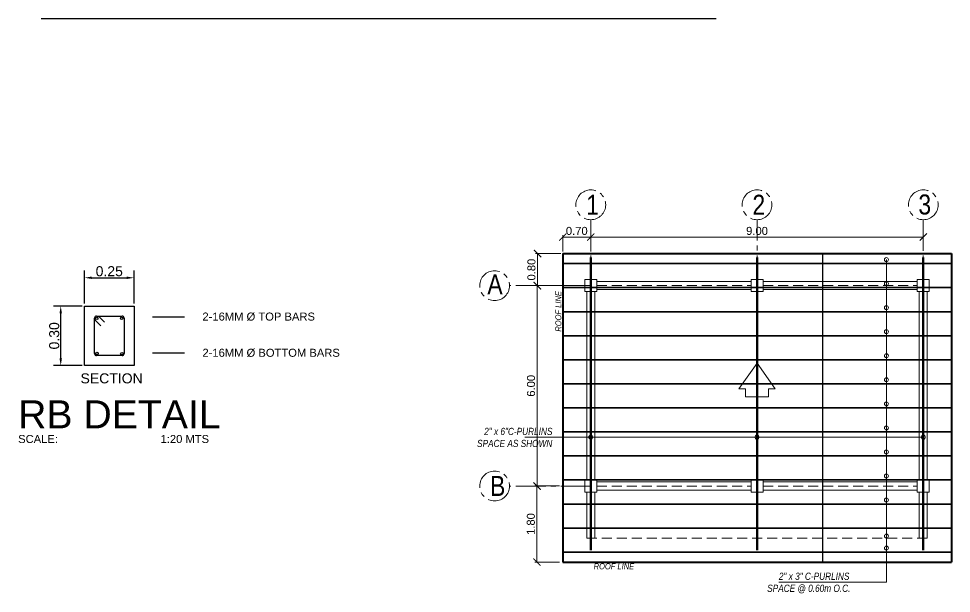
# Model space of a CAD drawing. Header units: metres. Extents: x -460 to 31334, y -1777 to 24987.
# Drawn here: x 204.02 to 227.3, y -796.24 to -781.89 of the extents above; entities that cross this region are included whole.
import ezdxf
from ezdxf import colors
from ezdxf.entities.mleader import LeaderData, LeaderLine
from ezdxf.math import Vec2, Vec3

# ---------------------------------------------------------------- set-up
doc = ezdxf.new("R2010")
doc.units = ezdxf.units.M
doc.header["$MEASUREMENT"] = 0
doc.linetypes.add('CENTER2', pattern=[1.125, 0.75, -0.125, 0.125, -0.125])
doc.linetypes.add('DASHED2', pattern=[0.375, 0.25, -0.125])
doc.layers.get('Defpoints').update_dxf_attribs({"color": 2})
doc.layers.add('01 FURNITURE', color=8, linetype='Continuous')
doc.layers.add('Anno_Flr. Level', color=1, linetype='Continuous')
for name, color, linetype, lineweight in [('Arch_Door', 1, 'Continuous', 18), ('COLUMNS', 5, 'Continuous', 25), ('DIM', 8, 'Continuous', 5), ('dim.', 10, 'Continuous', 15)]:
    doc.layers.add(name, color=color, linetype=linetype, lineweight=lineweight)
doc.styles.add('20', font='arial.ttf', dxfattribs={"height": 0.06})
doc.styles.add('AN100', font='ARIALN.TTF', dxfattribs={"height": 0.25})
doc.styles.get("Standard").update_dxf_attribs({"font": 'arial.ttf'})
doc.dimstyles.new('D20', dxfattribs={"dimtxt": 0.25, "dimasz": 0.18, "dimexe": 0.18, "dimexo": 0.0625, "dimgap": 0.034, "dimtad": 1, "dimlfac": 0.2, "dimzin": 0, "dimdsep": 46, "dimtxsty": 'Standard', "dimcen": 0.09, "dimadec": 0, "dimazin": 0, "dimtfac": 1, "dimtofl": 0, "dimtmove": 0, "dimatfit": 3, "dimfxl": 1, "dimtolj": 1, "dimtzin": 0, "dimarcsym": 0})
doc.dimstyles.new('elev', dxfattribs={"dimtxt": 0.2, "dimasz": 0.18, "dimexe": 0.05, "dimexo": 0.05, "dimgap": 0.05, "dimtad": 1, "dimzin": 0, "dimdsep": 46, "dimtxsty": 'Standard', "dimblk": 'ARCHTICK', "dimcen": 0.025, "dimclrd": 256, "dimclre": 256, "dimadec": 0, "dimazin": 0, "dimtfac": 1, "dimtix": 1, "dimtofl": 0, "dimtmove": 0, "dimatfit": 3, "dimldrblk": 'ARCHTICK', "dimfxl": 0.1, "dimtolj": 1, "dimtzin": 0, "dimlwd": -1, "dimlwe": -1, "dimarcsym": 0})

# ---------------------------------------------------------------- blocks, each defined once
blk = doc.blocks.new('_None')
blk = doc.blocks.new('*D571')
at = {"color": 0, "lineweight": -2, "transparency": 16777216}
for p, q in [((205.598, -789.066), (204.887, -789.066)), ((205.067, -790.374), (205.067, -789.246)), ((205.598, -790.554), (204.887, -790.554))]:
    blk.add_line(p, q, dxfattribs=at)
at = {"color": 0, "transparency": 16777216}
for points in [[(205.037, -789.246), (205.097, -789.246), (205.067, -789.066)], [(205.037, -790.374), (205.097, -790.374), (205.067, -790.554)]]:
    blk.add_solid(points, dxfattribs=at)
at = {"layer": 'Defpoints', "color": 0, "transparency": 16777216}
for p in [(205.067, -789.066), (205.661, -789.066), (205.661, -790.554)]:
    blk.add_point(p, dxfattribs=at)
at = {"color": 0, "transparency": 16777216, "insert": (204.905, -789.81), "char_height": 0.25, "attachment_point": 5, "rotation": 90}
blk.add_mtext('\\A1;0.30', dxfattribs=at)
blk = doc.blocks.new('*D572')
at = {"color": 0, "lineweight": -2, "transparency": 16777216}
for p, q in [((205.661, -789.004), (205.661, -788.181)), ((206.896, -789.004), (206.896, -788.181)), ((205.841, -788.361), (206.716, -788.361))]:
    blk.add_line(p, q, dxfattribs=at)
at = {"color": 0, "transparency": 16777216}
for points in [[(205.841, -788.331), (205.841, -788.391), (205.661, -788.361)], [(206.716, -788.331), (206.716, -788.391), (206.896, -788.361)]]:
    blk.add_solid(points, dxfattribs=at)
at = {"layer": 'Defpoints', "color": 0, "transparency": 16777216}
for p in [(206.896, -788.361), (205.661, -789.066), (206.896, -789.066)]:
    blk.add_point(p, dxfattribs=at)
at = {"color": 0, "transparency": 16777216, "insert": (206.278, -788.199), "char_height": 0.25, "attachment_point": 5}
blk.add_mtext('\\A1;0.25', dxfattribs=at)
blk = doc.blocks.new('_ArchTick')
at = {"color": 0, "linetype": 'ByBlock', "const_width": 0.15}
blk.add_lwpolyline([(-0.5, -0.5), (0.5, 0.5)], dxfattribs=at)
blk = doc.blocks.new('*D613')
at = {"layer": 'Defpoints', "color": 0, "transparency": 16777216}
for p in [(218.298, -787.345), (217.598, -787.758), (218.298, -787.735)]:
    blk.add_point(p, dxfattribs=at)
at = {"layer": 'DIM', "transparency": 16777216}
for p, q in [((217.598, -787.708), (217.598, -787.295)), ((217.598, -787.345), (218.298, -787.345)), ((218.298, -787.685), (218.298, -787.295))]:
    blk.add_line(p, q, dxfattribs=at)
at = {"layer": 'DIM', "transparency": 16777216, "xscale": 0.18, "yscale": 0.18, "zscale": 0.18, "rotation": 180}
blk.add_blockref('_ArchTick', (217.598, -787.345), dxfattribs=at)
at = {"layer": 'DIM', "transparency": 16777216, "xscale": 0.18, "yscale": 0.18, "zscale": 0.18}
blk.add_blockref('_ArchTick', (218.298, -787.345), dxfattribs=at)
at = {"layer": 'DIM', "color": 0, "lineweight": 9, "transparency": 16777216, "insert": (217.948, -787.193), "char_height": 0.2, "attachment_point": 5}
blk.add_mtext('\\A1;0.70', dxfattribs=at)
blk = doc.blocks.new('*D614')
at = {"layer": 'Defpoints', "color": 0, "transparency": 16777216}
for p in [(226.598, -787.345), (218.298, -787.758), (226.598, -787.735)]:
    blk.add_point(p, dxfattribs=at)
at = {"layer": 'DIM', "transparency": 16777216}
for p, q in [((218.298, -787.708), (218.298, -787.295)), ((218.298, -787.345), (226.598, -787.345)), ((226.598, -787.685), (226.598, -787.295))]:
    blk.add_line(p, q, dxfattribs=at)
at = {"layer": 'DIM', "transparency": 16777216, "xscale": 0.18, "yscale": 0.18, "zscale": 0.18, "rotation": 180}
blk.add_blockref('_ArchTick', (218.298, -787.345), dxfattribs=at)
at = {"layer": 'DIM', "transparency": 16777216, "xscale": 0.18, "yscale": 0.18, "zscale": 0.18}
blk.add_blockref('_ArchTick', (226.598, -787.345), dxfattribs=at)
at = {"layer": 'DIM', "color": 0, "lineweight": 9, "transparency": 16777216, "insert": (222.448, -787.193), "char_height": 0.2, "attachment_point": 5}
blk.add_mtext('\\A1;9.00', dxfattribs=at)
blk = doc.blocks.new('*D615')
at = {"layer": 'Defpoints', "color": 0, "transparency": 16777216}
for p in [(216.969, -787.758), (217.598, -787.758), (217.598, -788.558)]:
    blk.add_point(p, dxfattribs=at)
at = {"layer": 'DIM', "transparency": 16777216}
for p, q in [((217.548, -787.758), (216.919, -787.758)), ((216.969, -788.558), (216.969, -787.758)), ((217.548, -788.558), (216.919, -788.558))]:
    blk.add_line(p, q, dxfattribs=at)
at = {"layer": 'DIM', "transparency": 16777216, "xscale": 0.18, "yscale": 0.18, "zscale": 0.18}
for p, rotation in [((216.969, -787.758), 90), ((216.969, -788.558), 270)]:
    blk.add_blockref('_ArchTick', p, dxfattribs=dict(at, rotation=rotation))
at = {"layer": 'DIM', "color": 0, "lineweight": 9, "transparency": 16777216, "insert": (216.817, -788.158), "char_height": 0.2, "attachment_point": 5, "rotation": 90}
blk.add_mtext('\\A1;0.80', dxfattribs=at)
blk = doc.blocks.new('*D616')
at = {"layer": 'Defpoints', "color": 0, "transparency": 16777216}
for p in [(217.569, -788.558), (216.959, -793.558), (217.569, -793.558)]:
    blk.add_point(p, dxfattribs=at)
at = {"layer": 'DIM', "transparency": 16777216}
for p, q in [((217.519, -788.558), (216.909, -788.558)), ((216.959, -788.558), (216.959, -793.558)), ((217.519, -793.558), (216.909, -793.558))]:
    blk.add_line(p, q, dxfattribs=at)
at = {"layer": 'DIM', "transparency": 16777216, "xscale": 0.18, "yscale": 0.18, "zscale": 0.18}
for p, rotation in [((216.959, -788.558), 90), ((216.959, -793.558), 270)]:
    blk.add_blockref('_ArchTick', p, dxfattribs=dict(at, rotation=rotation))
at = {"layer": 'DIM', "color": 0, "lineweight": 9, "transparency": 16777216, "insert": (216.807, -791.058), "char_height": 0.2, "attachment_point": 5, "rotation": 90}
blk.add_mtext('\\A1;6.00', dxfattribs=at)
blk = doc.blocks.new('*D617')
at = {"layer": 'Defpoints', "color": 0, "transparency": 16777216}
for p in [(217.569, -793.558), (216.954, -795.458), (217.569, -795.458)]:
    blk.add_point(p, dxfattribs=at)
at = {"layer": 'DIM', "transparency": 16777216}
for p, q in [((217.519, -793.558), (216.904, -793.558)), ((216.954, -793.558), (216.954, -795.458)), ((217.519, -795.458), (216.904, -795.458))]:
    blk.add_line(p, q, dxfattribs=at)
at = {"layer": 'DIM', "transparency": 16777216, "xscale": 0.18, "yscale": 0.18, "zscale": 0.18}
for p, rotation in [((216.954, -793.558), 90), ((216.954, -795.458), 270)]:
    blk.add_blockref('_ArchTick', p, dxfattribs=dict(at, rotation=rotation))
at = {"layer": 'DIM', "color": 0, "lineweight": 9, "transparency": 16777216, "insert": (216.802, -794.508), "char_height": 0.2, "attachment_point": 5, "rotation": 90}
blk.add_mtext('\\A1;1.80', dxfattribs=at)

msp = doc.modelspace()

# ---------------------------------------------------------------- linework, layer by layer
at = {"lineweight": 60}
for p, q in [((218.29836, -787.85817), (218.29836, -795.15817)), ((222.44836, -787.85817), (222.44836, -795.15817)), ((226.59836, -787.85817), (226.59836, -795.15817))]:
    msp.add_line(p, q, dxfattribs=at)
msp.add_line((224.0795, -787.75817), (224.0795, -795.45817))
at = {"color": 7}
for p, q in [((205.91052, -790.25363), (205.91052, -789.36617)), ((205.91052, -789.40005), (206.06971, -789.55924)), ((205.96052, -789.31617), (206.59638, -789.31617)), ((206.00709, -789.31617), (206.159, -789.46807)), ((206.64638, -789.36617), (206.64638, -790.25363)), ((206.59638, -790.30363), (205.96052, -790.30363))]:
    msp.add_line(p, q, dxfattribs=at)
msp.add_lwpolyline([(204.57598, -781.89486), (221.42659, -781.89486)])
for centre in [(205.96748, -789.37082), (206.58649, -789.37355), (205.97188, -790.25129), (206.5927, -790.25431)]:
    msp.add_circle(centre, 0.03, dxfattribs=at)
for centre, start, end in [((205.96052, -789.36617), 90, 180), ((206.59638, -789.36617), 0, 90), ((205.96052, -790.25363), 180, 270), ((206.59638, -790.25363), 270, 0)]:
    msp.add_arc(centre, 0.05, start, end, dxfattribs=at)
at = {"layer": '01 FURNITURE', "color": 18, "linetype": 'CENTER2', "lineweight": 9, "true_color": 0x000000}
for p, q in [((218.29836, -788.55817), (218.29836, -786.91269)), ((222.44836, -788.55817), (222.44836, -786.91269)), ((226.59836, -788.55817), (226.59836, -786.91269))]:
    msp.add_line(p, q, dxfattribs=at)
at = {"layer": '01 FURNITURE', "color": 1, "lineweight": 40}
for p, q in [((217.59836, -787.75817), (227.29836, -787.75817)), ((217.59836, -787.75817), (217.59836, -795.45817)), ((227.29836, -787.75817), (227.29836, -795.45817)), ((217.59836, -795.45817), (227.29836, -795.45817))]:
    msp.add_line(p, q, dxfattribs=at)
at = {"layer": '01 FURNITURE', "color": 3, "lineweight": 35}
for p, q in [((217.59836, -788.00817), (227.29836, -788.00817)), ((217.59836, -788.60817), (227.29836, -788.60817)), ((217.59836, -789.20817), (227.29836, -789.20817)), ((217.59836, -789.80817), (227.29836, -789.80817)), ((217.59836, -790.40817), (227.29836, -790.40817)), ((217.59836, -791.00817), (227.29836, -791.00817)), ((217.59836, -791.60817), (227.29836, -791.60817)), ((217.59836, -792.20817), (227.29836, -792.20817)), ((217.59836, -792.80817), (227.29836, -792.80817)), ((217.59836, -793.40817), (227.29836, -793.40817)), ((217.59836, -794.00817), (227.29836, -794.00817)), ((217.59836, -794.60817), (227.29836, -794.60817)), ((217.59836, -795.20817), (227.29836, -795.20817))]:
    msp.add_line(p, q, dxfattribs=at)
at = {"layer": '01 FURNITURE', "color": 18, "lineweight": 13, "true_color": 0x000000}
for p, q in [((218.44836, -788.45817), (222.29836, -788.45817)), ((222.59836, -788.45817), (226.44836, -788.45817)), ((218.19836, -788.70817), (218.19836, -793.40817)), ((218.39836, -788.70817), (218.39836, -793.40817)), ((218.44836, -788.65817), (222.29836, -788.65817)), ((222.59836, -788.65817), (226.44836, -788.65817)), ((226.49836, -788.70817), (226.49836, -793.40817)), ((226.69836, -788.70817), (226.69836, -793.40817)), ((218.44836, -793.45817), (222.29836, -793.45817)), ((218.44836, -793.65817), (222.29836, -793.65817)), ((222.59836, -793.45817), (226.44836, -793.45817)), ((222.59836, -793.65817), (226.44836, -793.65817)), ((218.19836, -793.70817), (218.19836, -794.85817)), ((218.39836, -793.70817), (218.39836, -794.85817)), ((226.49836, -793.70817), (226.49836, -794.85817)), ((226.69836, -793.70817), (226.69836, -794.85817))]:
    msp.add_line(p, q, dxfattribs=at)
at = {"layer": '01 FURNITURE', "color": 18, "linetype": 'DASHED2', "lineweight": 13, "true_color": 0x000000}
for p, q in [((218.44836, -788.55817), (222.29836, -788.55817)), ((222.59836, -788.55817), (226.44836, -788.55817)), ((218.29836, -788.70817), (218.29836, -793.40817)), ((226.59836, -788.70817), (226.59836, -793.40817)), ((218.44836, -793.55817), (222.29836, -793.55817)), ((222.59836, -793.55817), (226.44836, -793.55817)), ((218.29836, -793.70817), (218.29836, -794.85817)), ((226.59836, -793.70817), (226.59836, -794.85817)), ((218.19836, -794.85817), (226.69836, -794.85817))]:
    msp.add_line(p, q, dxfattribs=at)
at = {"layer": '01 FURNITURE', "color": 18, "lineweight": 9, "true_color": 0x000000}
for points in [[(225.67765, -787.90817), (225.67765, -795.95396), (222.99462, -795.95396)], [(226.59836, -792.33931), (226.59836, -792.33931), (216.65031, -792.33931)]]:
    msp.add_lwpolyline(points, dxfattribs=at)
at = {"layer": '01 FURNITURE', "color": 18, "linetype": 'CENTER2', "lineweight": 9, "true_color": 0x000000}
for points in [[(218.29836, -788.55817), (216.27001, -788.55817)], [(218.29836, -793.55817), (216.27001, -793.55817)]]:
    msp.add_lwpolyline(points, dxfattribs=at)
at = {"layer": '01 FURNITURE', "color": 18, "lineweight": 13, "true_color": 0x000000}
for points in [[(218.14836, -788.40817), (218.44836, -788.40817), (218.44836, -788.70817), (218.14836, -788.70817), (218.14836, -788.40817)], [(222.29836, -788.40817), (222.59836, -788.40817), (222.59836, -788.70817), (222.29836, -788.70817), (222.29836, -788.40817)], [(226.44836, -788.40817), (226.74836, -788.40817), (226.74836, -788.70817), (226.44836, -788.70817), (226.44836, -788.40817)], [(218.14836, -793.40817), (218.44836, -793.40817), (218.44836, -793.70817), (218.14836, -793.70817), (218.14836, -793.40817)], [(222.29836, -793.40817), (222.59836, -793.40817), (222.59836, -793.70817), (222.29836, -793.70817), (222.29836, -793.40817)], [(226.44836, -793.40817), (226.74836, -793.40817), (226.74836, -793.70817), (226.44836, -793.70817), (226.44836, -793.40817)]]:
    msp.add_lwpolyline(points, dxfattribs=at)
at = {"layer": '01 FURNITURE', "color": 3, "lineweight": 15}
msp.add_lwpolyline([(222.73537, -791.33616), (222.16136, -791.33616), (222.16136, -791.13131), (221.99735, -791.13131), (222.44836, -790.49217), (222.89937, -791.13131), (222.73537, -791.13131), (222.73537, -791.33616)], dxfattribs=at)
at = {"layer": '01 FURNITURE', "color": 18, "linetype": 'CENTER2', "lineweight": 9, "true_color": 0x000000}
for centre in [(218.29836, -786.54077), (222.44836, -786.54077), (226.59836, -786.54077), (215.89809, -788.55817), (215.89809, -793.55817)]:
    msp.add_circle(centre, 0.37192, dxfattribs=at)
at = {"layer": '01 FURNITURE', "color": 18, "lineweight": 9, "true_color": 0x000000}
for centre in [(225.67765, -787.90817), (225.67765, -788.50817), (225.67765, -789.10817), (225.67765, -789.70817), (225.67765, -790.30817), (225.67765, -790.90817), (225.67765, -791.50817), (225.67765, -792.10817), (218.29836, -792.33931), (222.44836, -792.33931), (226.59836, -792.33931), (225.67765, -792.70817), (225.67765, -793.30817), (225.67765, -793.90817), (225.67765, -794.80817), (225.67765, -795.10817)]:
    msp.add_circle(centre, 0.05, dxfattribs=at)
at = {"layer": 'COLUMNS', "color": 1}
for p, q in [((205.66052, -789.06617), (206.89638, -789.06617)), ((205.66052, -790.55363), (205.66052, -789.06617)), ((206.89638, -789.06617), (206.89638, -790.55363)), ((206.89638, -790.55363), (205.66052, -790.55363))]:
    msp.add_line(p, q, dxfattribs=at)

# ---------------------------------------------------------------- texts
at = {"color": 7, "insert": (205.56071, -790.74694), "char_height": 0.25, "width": 4.0449216, "attachment_point": 1}
msp.add_mtext('SECTION', dxfattribs=at)
at = {"layer": 'Anno_Flr. Level', "color": 1, "lineweight": 9, "insert": (217.41381, -790.44498), "char_height": 0.15, "width": 2.40275, "attachment_point": 1, "rotation": 90}
msp.add_mtext('\\A1;\\pi0.73859;{\\fArial Narrow|b0|i1|c0|p34;ROOF LINE }', dxfattribs=at)
at = {"layer": 'Anno_Flr. Level', "color": 1, "lineweight": 9, "width": 2.40275, "attachment_point": 1}
for s, insert, char_height in [('\\A1;\\pi0.7092;{\\fArial Narrow|b0|i1|c0|p34;2" x 6"C-PURLINS \\P\\pi0.53203;SPACE AS SHOWN }', (214.92739, -792.10608), 0.18), ('\\A1;\\pi0.73859;{\\fArial Narrow|b0|i1|c0|p34;ROOF LINE }', (217.63059, -795.48767), 0.15), ('\\A1;\\pi0.65186;{\\fArial Narrow|b0|i1|c0|p34;2" x 3" C-PURLINS \\P\\pi0.36062;SPACE @ 0.60m O.C. }', (222.34117, -795.72072), 0.18)]:
    msp.add_mtext(s, dxfattribs=dict(at, insert=insert, char_height=char_height))
at = {"layer": 'Arch_Door', "color": 5, "linetype": 'Continuous', "char_height": 0.5, "width": 0.1151731, "attachment_point": 1, "style": 'AN100'}
for s, insert in [('{\\C3;1}', (218.18271, -786.28984)), ('{\\C3;2}', (222.33271, -786.28984)), ('{\\C3;3}', (226.47506, -786.2822)), ('{\\C3;A}', (215.71586, -788.27512)), ('{\\C3;B}', (215.78245, -793.30725))]:
    msp.add_mtext(s, dxfattribs=dict(at, insert=insert))
at = {"layer": 'dim.', "color": 7, "attachment_point": 1, "style": '20'}
for s, insert, char_height in [('RB DETAIL', (204.00372, -791.41961), 0.7), ('SCALE:                                 1:20 MTS', (204.00372, -792.28485), 0.2)]:
    msp.add_mtext_dynamic_manual_height_columns(s, width=30.4640355, gutter_width=0.3, heights=[0], dxfattribs=dict(at, insert=insert, char_height=char_height))

# ---------------------------------------------------------------- dimensions: what is measured, and where the dimension line sits
at = {"color": 29}
dim = msp.add_linear_dim(base=(206.89638, -788.36096), p1=(205.66052, -789.06617), p2=(206.89638, -789.06617), dimstyle='D20', dxfattribs=at)
dim.commit()
dim.dimension.update_dxf_attribs({"geometry": '*D572', "text_midpoint": (206.27845, -788.19932)})
dim = msp.add_linear_dim(base=(205.06712, -789.06617), p1=(205.66052, -790.55363), p2=(205.66052, -789.06617), angle=90, dimstyle='D20', dxfattribs=at)
dim.commit()
dim.dimension.update_dxf_attribs({"geometry": '*D571', "text_midpoint": (204.90539, -789.8099)})
at = {"layer": 'DIM', "color": 0, "lineweight": 9}
dim = msp.add_linear_dim(base=(218.29836, -787.34516), p1=(217.59836, -787.75817), p2=(218.29836, -787.73543), dimstyle='elev', dxfattribs=at)
dim.commit()
dim.dimension.update_dxf_attribs({"geometry": '*D613', "text_midpoint": (217.94836, -787.19304)})
dim = msp.add_linear_dim(base=(226.59836, -787.34516), p1=(218.29836, -787.75817), p2=(226.59836, -787.73543), text='9.00', dimstyle='elev', dxfattribs=at)
dim.commit()
dim.dimension.update_dxf_attribs({"geometry": '*D614', "text_midpoint": (222.44836, -787.19304)})
dim = msp.add_linear_dim(base=(216.96938, -787.75817), p1=(217.59836, -788.55817), p2=(217.59836, -787.75817), angle=90, dimstyle='elev', dxfattribs=at)
dim.commit()
dim.dimension.update_dxf_attribs({"geometry": '*D615', "text_midpoint": (216.81726, -788.15817)})
for base, p1, p2, text, picture, middle in [((216.95938, -793.55817), (217.56892, -788.55817), (217.56892, -793.55817), '6.00', '*D616', (216.80726, -791.05817)), ((216.95438, -795.45817), (217.56892, -793.55817), (217.56892, -795.45817), '1.80', '*D617', (216.80226, -794.50817))]:
    dim = msp.add_linear_dim(base=base, p1=p1, p2=p2, angle=90, text=text, dimstyle='elev', dxfattribs=at)
    dim.commit()
    dim.dimension.update_dxf_attribs({"geometry": picture, "text_midpoint": middle})

# ---------------------------------------------------------------- leaders
at = {"color": 7}
ml = msp.add_multileader_mtext('Standard', dxfattribs=at)
ml.set_content('2-16MM Ø TOP BARS', color=7)
ml.set_leader_properties()
ml.set_arrow_properties(name='NONE')
ml.build(insert=Vec2(0, 0))
ml.multileader.update_dxf_attribs({"dogleg_length": 0.36, "arrow_head_size": 0.3})
ctx = ml.context
ctx.base_point, ctx.char_height, ctx.arrow_head_size, ctx.landing_gap_size, ctx.plane_origin = Vec3(208.15339, -789.33375), 0.2, 0.3, 0.45, Vec3(207.35374, -789.33375)
notes = []
notes.append((ctx, [(0, (1, 1, 0), (207.70339, -789.33375), (1, 0), 0.45, [(0, [(207.35374, -789.33375)], 0, [])])]))
ctx.mtext.insert, ctx.mtext.flow_direction = Vec3(208.60339, -789.22973), 5
ml = msp.add_multileader_mtext('Standard', dxfattribs=at)
ml.set_content('2-16MM Ø BOTTOM BARS', color=7)
ml.set_leader_properties()
ml.set_arrow_properties(name='NONE')
ml.build(insert=Vec2(0, 0))
ml.multileader.update_dxf_attribs({"dogleg_length": 0.36, "arrow_head_size": 0.3})
ctx = ml.context
ctx.base_point, ctx.char_height, ctx.arrow_head_size, ctx.landing_gap_size, ctx.plane_origin = Vec3(208.15339, -790.2373), 0.2, 0.3, 0.45, Vec3(207.35374, -790.2373)
notes.append((ctx, [(0, (1, 1, 0), (207.70339, -790.2373), (1, 0), 0.45, [(0, [(207.35374, -790.2373)], 0, [])])]))
ctx.mtext.insert, ctx.mtext.flow_direction = Vec3(208.60339, -790.13328), 5
for ctx, leaders in notes:
    for number, flags, end, landing, length, lines in leaders:
        leader = LeaderData()
        leader.index, (leader.has_last_leader_line, leader.has_dogleg_vector, leader.attachment_direction) = number, flags
        leader.last_leader_point, leader.dogleg_vector, leader.dogleg_length = Vec3(end), Vec3(landing), length
        for number, points, colour, breaks in lines:
            line = LeaderLine()
            line.index, line.vertices, line.color, line.breaks = number, Vec3.list(points), colors.encode_raw_color(colour), breaks
            leader.lines.append(line)
        ctx.leaders.append(leader)

doc.saveas('drawing.dxf')
